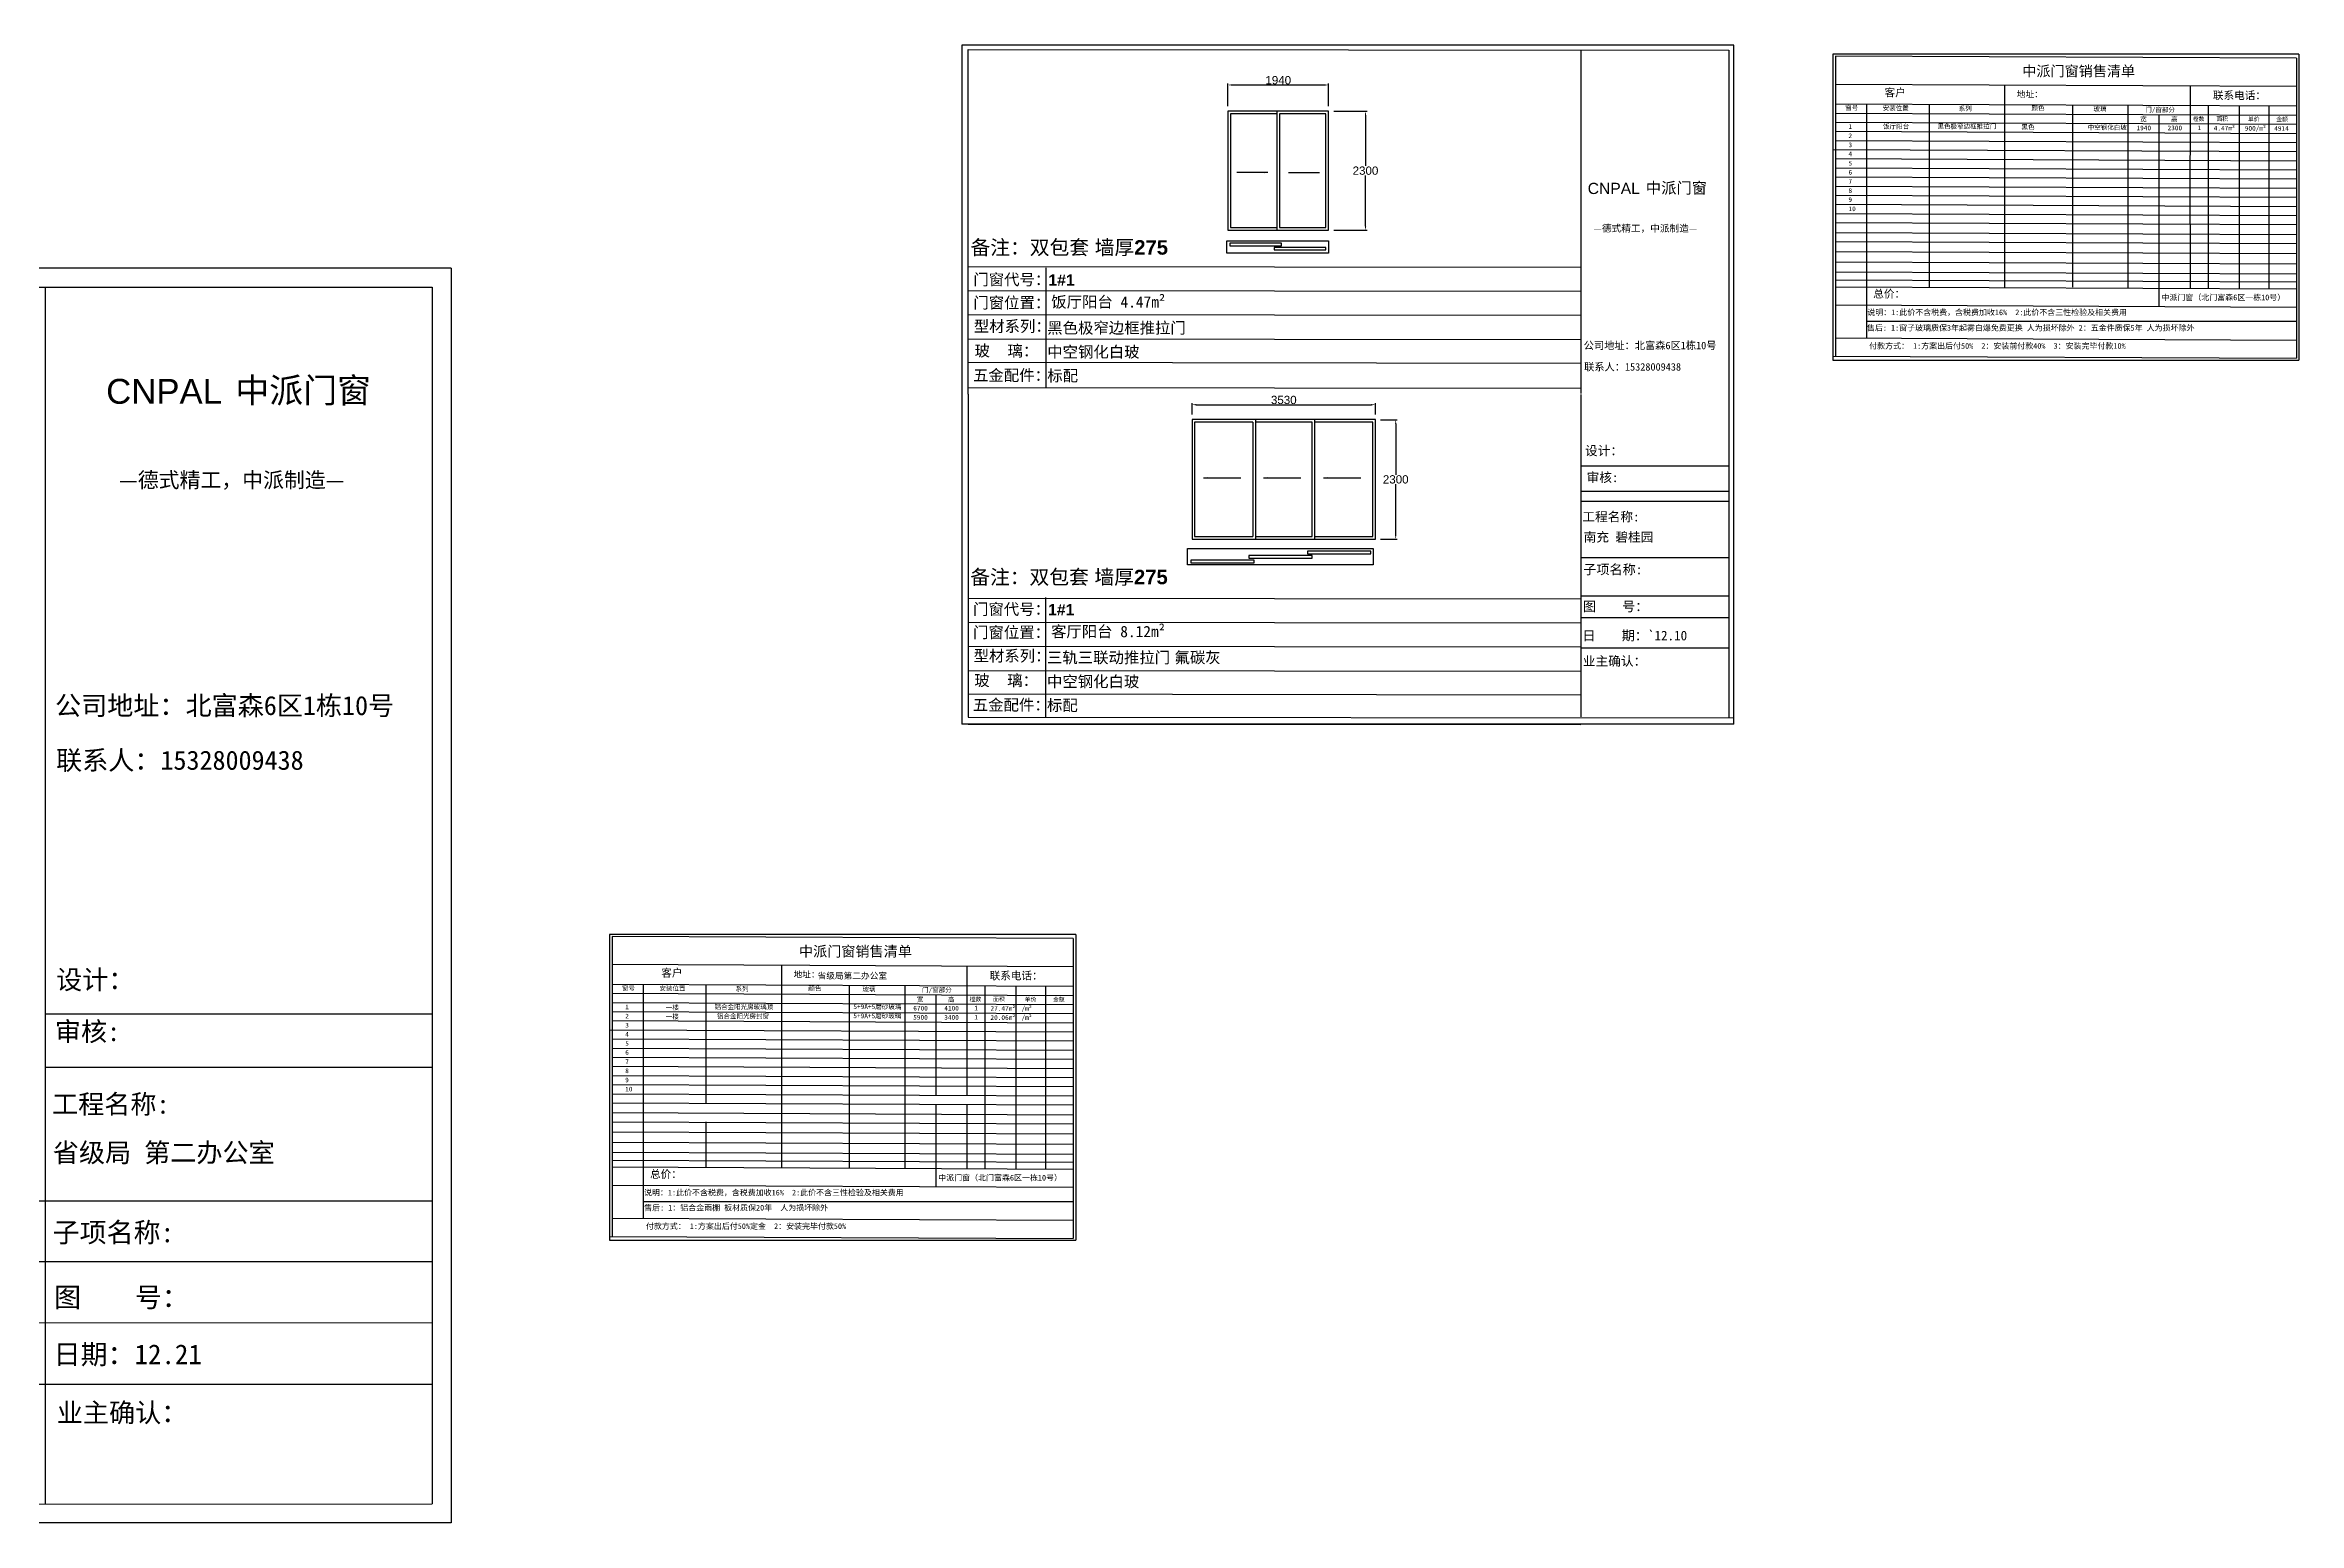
# Model space of a CAD drawing. Header units: inches. Extents: x -138455 to 599497, y -747149 to 13167.
# Drawn here: x 219054 to 262613, y -661969 to -633402 of the extents above; entities that cross this region are included whole.
import ezdxf

# ---------------------------------------------------------------- set-up
doc = ezdxf.new("R2010")
doc.units = ezdxf.units.IN
doc.header["$MEASUREMENT"] = 0
doc.header["$PDMODE"] = 35
doc.header["$PDSIZE"] = -3
doc.layers.add('0 @ 1', color=7, linetype='Continuous')
doc.styles.add('Annotative', font='arialbd.ttf')
doc.styles.add('MtXpl_', font='')
doc.styles.get("Standard").update_dxf_attribs({"font": 'arial.ttf'})
doc.styles.get('MtXpl_').set_extended_font_data('SimSun')
doc.dimstyles.get("Standard").update_dxf_attribs({"dimtxt": 80, "dimasz": 70, "dimexe": 40, "dimexo": 80, "dimgap": 0, "dimtad": 1, "dimtih": 1, "dimtoh": 1, "dimdec": 0, "dimzin": 0, "dimdsep": 46, "dimtxsty": 'Standard', "dimcen": 0.09, "dimadec": 0, "dimazin": 0, "dimtfac": 1, "dimtdec": 0, "dimtofl": 0, "dimtmove": 0, "dimatfit": 3, "dimfxl": 0, "dimtolj": 1, "dimtzin": 0, "dimarcsym": 0})

# ---------------------------------------------------------------- blocks, each defined once
blk = doc.blocks.new('*D2529')
at = {"color": 0, "lineweight": -2, "transparency": 16777216}
for p, q in [((241221, -640543), (241221, -640324)), ((241301, -640354), (244686, -640354)), ((244766, -640543), (244766, -640324))]:
    blk.add_line(p, q, dxfattribs=at)
at = {"color": 0, "transparency": 16777216}
for points in [[(241301, -640341), (241301, -640367), (241221, -640354)], [(244686, -640341), (244686, -640367), (244766, -640354)]]:
    blk.add_solid(points, dxfattribs=at)
at = {"layer": 'Defpoints', "color": 0, "transparency": 16777216}
for p in [(241221, -640643), (244766, -640354), (244766, -640643)]:
    blk.add_point(p, dxfattribs=at)
at = {"color": 0, "transparency": 16777216, "insert": (242994, -640262), "char_height": 160, "attachment_point": 5}
blk.add_mtext('\\A1;3530', dxfattribs=at)
blk = doc.blocks.new('*D2530')
at = {"color": 0, "lineweight": -2, "transparency": 16777216}
for p, q in [((244866, -640643), (245187, -640643)), ((245157, -640723), (245157, -641706)), ((245157, -642873), (245157, -641889)), ((244866, -642953), (245187, -642953))]:
    blk.add_line(p, q, dxfattribs=at)
at = {"color": 0, "transparency": 16777216}
for points in [[(245144, -640723), (245170, -640723), (245157, -640643)], [(245144, -642873), (245170, -642873), (245157, -642953)]]:
    blk.add_solid(points, dxfattribs=at)
at = {"layer": 'Defpoints', "color": 0, "transparency": 16777216}
for p in [(244766, -640643), (244766, -642953), (245157, -642953)]:
    blk.add_point(p, dxfattribs=at)
at = {"color": 0, "transparency": 16777216, "insert": (245157, -641798), "char_height": 160, "attachment_point": 5}
blk.add_mtext('\\A1;2300', dxfattribs=at)
blk = doc.blocks.new('*D2531')
at = {"color": 0, "lineweight": -2, "transparency": 16777216}
for p, q in [((241915, -634580), (241915, -634143)), ((241995, -634173), (243780, -634173)), ((243860, -634580), (243860, -634143))]:
    blk.add_line(p, q, dxfattribs=at)
at = {"color": 0, "transparency": 16777216}
for points in [[(241995, -634160), (241995, -634187), (241915, -634173)], [(243780, -634160), (243780, -634187), (243860, -634173)]]:
    blk.add_solid(points, dxfattribs=at)
at = {"layer": 'Defpoints', "color": 0, "transparency": 16777216}
for p in [(243860, -634173), (241915, -634680), (243860, -634680)]:
    blk.add_point(p, dxfattribs=at)
at = {"color": 0, "transparency": 16777216, "insert": (242887, -634082), "char_height": 160, "attachment_point": 5}
blk.add_mtext('\\A1;1940', dxfattribs=at)
blk = doc.blocks.new('*D2532')
at = {"color": 0, "lineweight": -2, "transparency": 16777216}
for p, q in [((243960, -634680), (244603, -634680)), ((244573, -634760), (244573, -635738)), ((244573, -636900), (244573, -635922)), ((243960, -636980), (244603, -636980))]:
    blk.add_line(p, q, dxfattribs=at)
at = {"color": 0, "transparency": 16777216}
for points in [[(244560, -634760), (244587, -634760), (244573, -634680)], [(244560, -636900), (244587, -636900), (244573, -636980)]]:
    blk.add_solid(points, dxfattribs=at)
at = {"layer": 'Defpoints', "color": 0, "transparency": 16777216}
for p in [(243860, -634680), (243860, -636980), (244573, -636980)]:
    blk.add_point(p, dxfattribs=at)
at = {"color": 0, "transparency": 16777216, "insert": (244573, -635830), "char_height": 160, "attachment_point": 5}
blk.add_mtext('\\A1;2300', dxfattribs=at)

msp = doc.modelspace()

# ---------------------------------------------------------------- linework, layer by layer
for p, q in [((236773.4, -633401.9), (236773.4, -640266.8)), ((251693, -633401.9), (236773.4, -633401.9)), ((236893.4, -640146.8), (236893.5, -633487)), ((236893.5, -633487), (251592.3, -633502.8)), ((248738, -633502.8), (248737.9, -640137.7)), ((251592.3, -633502.8), (251594.6, -640157.9)), ((251693, -640278.1), (251693, -633401.9)), ((253604.2, -633580.2), (253604.2, -639490.1)), ((262612.9, -633580.2), (253604.2, -633580.2)), ((262562.9, -633655.4), (253654.2, -633615.2)), ((253654.2, -633615.2), (253654.2, -639415)), ((262562.9, -633655.4), (262562.9, -639455.1)), ((262612.9, -633580.2), (262612.9, -639490.1)), ((262562.9, -634201.7), (253654.2, -634161.6)), ((256925.9, -634186.7), (256925.9, -636873.6)), ((260507.9, -634201.7), (260507.1, -636863.6)), ((253654.2, -634538.6), (262562.9, -634578.7)), ((254254.2, -634538.6), (254254.2, -636126.8)), ((255464.3, -634563.7), (255464.3, -636841)), ((258234.6, -634563.7), (258234.6, -638084.6)), ((259307.9, -634578.7), (259307.9, -638102.5)), ((260859, -634578.7), (260859, -638112.2)), ((261459, -634578.7), (261459, -636167)), ((262028.3, -634578.7), (262028.3, -638112.2)), ((242862.3, -634679.9), (242862.3, -636979.9)), ((242912.3, -634729.9), (242912.3, -636929.9)), ((253654.2, -634715.1), (262562.9, -634755.2)), ((253654.2, -634891.5), (262562.9, -634931.7)), ((253654.2, -635068), (262562.9, -635108.1)), ((259907.9, -634755.2), (259907.9, -636860.9)), ((253604.2, -635421), (262562.9, -635461.1)), ((253654.2, -635244.5), (262562.9, -635284.6)), ((253654.2, -635597.4), (262562.9, -635637.6)), ((253654.2, -635773.9), (262562.9, -635814)), ((253654.2, -635950.4), (262562.9, -635990.5)), ((253654.2, -636126.8), (262562.9, -636167)), ((253654.2, -636303.3), (262562.9, -636343.4)), ((254254.2, -636126.8), (254254.2, -639063)), ((261459, -636167), (261459, -638112.2)), ((253654.2, -636479.8), (262562.9, -636519.9)), ((253654.2, -636656.2), (262562.9, -636696.4)), ((253654.2, -636832.7), (262562.9, -636872.9)), ((253654.2, -637021.9), (262562.9, -637062.1)), ((253654.2, -637200.2), (262562.9, -637240.3)), ((255464.3, -636840.9), (255464.3, -638077)), ((256925.9, -636873.6), (256925.9, -638081.3)), ((259907.9, -636860.7), (259907.9, -638112.2)), ((260507.9, -636863.4), (260507.9, -638112.2)), ((236893.4, -637684.5), (248737.9, -637698)), ((253654.2, -637390.8), (262562.9, -637430.9)), ((253654.2, -637592.6), (262562.9, -637632.7)), ((226903.7, -637711.3), (191447.6, -637711.3)), ((191817.4, -638079.8), (226535.2, -638079.8)), ((219054.3, -638079.8), (219054.3, -661600.4)), ((226535.2, -638079.8), (226535.2, -661599.2)), ((226903.7, -637711.3), (226903.7, -661968.7)), ((238392.7, -637706), (238393.4, -640013.5)), ((253654.2, -637783.2), (262562.9, -637823.4)), ((253654.2, -637939.1), (262562.9, -637979.3)), ((253654.2, -638072.1), (262562.9, -638112.2)), ((259907.9, -638112.2), (259907.9, -638457.2)), ((236893.4, -638145.5), (248737.9, -638159.1)), ((253654.2, -638425), (262562.9, -638465.1)), ((236893.4, -638609.8), (248737.9, -638623.4)), ((254254.2, -638741.3), (262562.9, -638741.3)), ((236893.4, -639077.6), (248737.9, -639091.2)), ((253604.2, -639415), (262562.9, -639455.1)), ((253654.2, -639063), (262562.9, -639103.1)), ((236893.4, -639534.4), (248738, -639550.2)), ((253604.2, -639490.1), (262612.9, -639490.1)), ((236773.4, -640266.8), (236773.4, -646526.7)), ((236893.4, -640023.9), (248738, -640033.4)), ((236893.4, -640146.8), (236893.4, -646395.3)), ((248738, -640156.3), (248737.9, -646386.3)), ((251592.1, -640158), (251594.6, -646406.5)), ((251693, -646526.7), (251693, -640278.1)), ((244766.5, -640642.7), (241221.5, -640642.7)), ((241221.5, -640642.7), (241221.5, -642952.7)), ((241271.5, -640692.7), (241271.5, -642902.7)), ((242394.8, -640692.7), (241271.5, -640692.7)), ((242394.8, -640692.7), (242394.8, -642902.7)), ((242444.8, -640642.7), (242444.8, -642952.7)), ((243543.1, -640692.7), (242444.8, -640692.7)), ((243543.1, -642902.7), (243543.1, -640692.7)), ((243593.1, -642952.7), (243593.1, -640642.7)), ((244716.5, -640692.7), (243593.1, -640692.7)), ((244716.5, -642902.7), (244716.5, -640692.7)), ((244766.5, -642952.7), (244766.5, -640642.7)), ((248738, -641536.1), (251592.3, -641536.1)), ((248737.9, -642023.9), (251592.2, -642023.9)), ((248737.9, -642217.2), (251594, -642216.4)), ((241271.5, -642902.7), (242394.8, -642902.7)), ((242444.8, -642902.7), (243543.1, -642902.7)), ((243593.1, -642902.7), (244716.5, -642902.7)), ((241221.5, -642952.7), (244766.5, -642952.7)), ((248737.9, -643306.6), (251594.1, -643305.8)), ((236893.4, -644095.6), (248737.9, -644109.1)), ((238387.6, -644077.4), (238388.2, -646385)), ((248737.9, -644048.4), (251594.2, -644047.6)), ((236893.4, -644556.7), (248737.9, -644570.2)), ((248737.9, -644465.4), (251594.4, -644464.6)), ((236893.4, -645021), (248737.9, -645034.5)), ((248737.9, -645054.2), (251594.5, -645053.4)), ((236893.4, -645488.8), (248737.9, -645502.3)), ((236893.4, -645945.5), (248738, -645961.4)), ((236893.4, -646395.3), (251693, -646406.6)), ((251693, -646526.7), (236773.4, -646526.7)), ((236893.4, -646526.7), (248738, -646536.2)), ((229963.4, -650595.6), (229963.4, -656505.6)), ((238972.1, -650595.6), (229963.4, -650595.6)), ((238922.1, -650670.8), (230013.4, -650630.7)), ((230013.4, -650630.7), (230013.4, -656430.4)), ((238922.1, -650670.8), (238922.1, -656470.5)), ((238972.1, -650595.6), (238972.1, -656505.6)), ((238922.1, -651217.1), (230013.4, -651177)), ((230013.4, -651554), (238922.1, -651594.1)), ((230613.4, -651554), (230613.4, -653142.2)), ((231823.4, -651579.2), (231823.4, -653856.4)), ((233285.1, -651202.2), (233285.1, -653889)), ((234593.8, -651579.2), (234593.8, -655100.1)), ((235667.1, -651594.1), (235667.1, -655117.9)), ((236867.1, -651217.1), (236867.1, -653702.4)), ((237218.2, -651594.1), (237218.2, -655127.6)), ((237818.2, -651594.1), (237818.2, -653182.4)), ((238387.5, -651594.1), (238387.5, -655127.6)), ((230013.4, -651730.5), (238922.1, -651770.6)), ((230013.4, -651907), (238922.1, -651947.1)), ((236267.1, -651770.6), (236267.1, -653699.6)), ((219054.3, -652125.6), (226535.2, -652125.6)), ((229963.4, -652436.4), (238922.1, -652476.5)), ((230013.4, -652083.4), (238922.1, -652123.6)), ((230013.4, -652259.9), (238922.1, -652300)), ((230013.4, -652612.8), (238922.1, -652653)), ((230013.4, -652789.3), (238922.1, -652829.4)), ((219054.3, -653161.6), (226535.2, -653161.6)), ((230013.4, -652965.8), (238922.1, -653005.9)), ((230013.4, -653142.2), (238922.1, -653182.4)), ((230013.4, -653318.7), (238922.1, -653358.9)), ((230613.4, -653142.2), (230613.4, -656078.4)), ((237818.2, -653182.4), (237818.2, -655127.6)), ((230013.4, -653495.2), (238922.1, -653535.3)), ((230013.4, -653671.7), (238922.1, -653711.8)), ((230013.4, -653848.1), (238922.1, -653888.3)), ((230013.4, -654037.3), (238922.1, -654077.5)), ((230013.4, -654215.6), (238922.1, -654255.7)), ((231823.4, -654213.8), (231823.4, -655092.4)), ((233285.1, -653889), (233285.1, -655096.7)), ((236267.1, -653876.1), (236267.1, -655127.6)), ((236867.1, -653878.9), (236867.1, -655127.6)), ((230013.4, -654406.2), (238922.1, -654446.4)), ((230013.4, -654608), (238922.1, -654648.1)), ((230013.4, -654798.7), (238922.1, -654838.8)), ((230013.4, -654954.5), (238922.1, -654994.7)), ((230013.4, -655087.5), (238922.1, -655127.6)), ((230013.4, -655440.4), (238922.1, -655480.5)), ((236267.1, -655127.6), (236267.1, -655472.6)), ((191813.6, -655742.9), (226535.2, -655742.9)), ((230613.4, -655756.7), (238922.1, -655756.7)), ((230013.4, -656078.4), (238922.1, -656118.5)), ((229963.4, -656430.4), (238922.1, -656470.5)), ((229963.4, -656505.6), (238972.1, -656505.6)), ((191814.4, -656923.2), (226535.2, -656915.3)), ((191815.1, -658104), (226535.2, -658095.9)), ((191815.9, -659285.4), (226535.2, -659285.4)), ((191817.4, -661619.8), (226535.2, -661599.2)), ((226903.7, -661968.7), (191447.6, -661968.7))]:
    msp.add_line(p, q)
for points in [[(241914.8, -636979.9), (243859.8, -636979.9), (243859.8, -634679.9), (241914.8, -634679.9)], [(241892.2, -637185.1), (243860, -637185.1), (243860, -637421.4), (241892.2, -637421.4)], [(241949.3, -637283.4), (242946.8, -637283.4), (242946.8, -637233.4), (241949.3, -637233.4)], [(242807.9, -637363), (243805.4, -637363), (243805.4, -637313), (242807.9, -637313)], [(241132.1, -643136.3), (244721.6, -643136.3), (244721.6, -643451.9), (241132.1, -643451.9)], [(241198.8, -643407.9), (242422.1, -643407.9), (242422.1, -643357.9), (241198.8, -643357.9)], [(242316.3, -643319.1), (243539.7, -643319.1), (243539.7, -643269.1), (242316.3, -643269.1)], [(243450.7, -643233.5), (244674, -643233.5), (244674, -643183.5), (243450.7, -643183.5)]]:
    msp.add_lwpolyline(points, close=True)
for points in [[(242862.3, -634729.9), (241964.8, -634729.9), (241964.8, -636929.9), (242862.3, -636929.9)], [(242912.3, -636929.9), (243809.8, -636929.9), (243809.8, -634729.9), (242912.3, -634729.9)]]:
    msp.add_lwpolyline(points)

# ---------------------------------------------------------------- texts
for height, p in [(216.53, (248867.4, -636281.1)), (480.71, (220234.8, -640335.4))]:
    msp.add_text('CNPAL', height=height).set_placement(p)
at = {"style": 'MtXpl_'}
for s, height, p in [('中派门窗', 216.53, (249991.7, -636272.2)), ('—德式精工，中派制造—', 133.246, (248980.7, -637011)), ('公司地址：北富森6区1栋10号', 144.756, (248790.5, -639280.8)), ('中派门窗', 480.71, (222730.8, -640315.6)), ('联系人：15328009438', 144.756, (248798.4, -639694.6)), ('设计：', 179.89, (248814.9, -641332.2)), ('—德式精工，中派制造—', 295.823, (220486.2, -641955.9)), ('审核:', 179.89, (248845.9, -641848.9)), ('工程名称:', 179.89, (248763.4, -642609.2)), ('南充 碧桂园', 179.89, (248788.8, -643001.3)), ('子项名称:', 185.89, (248782.1, -643630.8)), ('图    号：', 185.89, (248773.1, -644345.2)), ('日    期：`12.10', 185.894, (248764.7, -644908.6)), ('业主确认：', 179.89, (248772.6, -645398.8)), ('公司地址：北富森6区1栋10号', 369.779, (219246.7, -646353.3)), ('联系人：15328009438', 369.779, (219266.8, -647410.4)), ('设计：', 369.78, (219267.4, -651652.3)), ('审核:', 369.78, (219243.8, -652655)), ('工程名称:', 369.78, (219189.8, -654058.5)), ('省级局 第二办公室', 369.78, (219204.7, -654995.1)), ('子项名称:', 382.11, (219201.5, -656544.2)), ('图    号：', 382.11, (219229, -657797.4)), ('日期：12.21', 382.11, (219219.9, -658900.3)), ('业主确认：', 369.78, (219281.6, -660022))]:
    msp.add_text(s, height=height, dxfattribs=at).set_placement(p)
at = {"layer": '0 @ 1', "style": 'Annotative'}
for s, height, p in [('门窗代号：', 218.13, (236993.7, -638043.4)), ('1#1', 218.13, (238444.4, -638053.8)), ('门窗位置：', 218.13, (236993.7, -638491.9)), ('型材系列：', 218.13, (237002.9, -638945)), ('黑色极窄边框推拉门', 218.13, (238422.1, -638977.7)), ('玻    璃：', 218.13, (237018.1, -639420)), ('中空钢化白玻', 218.13, (238422.2, -639441.8)), ('五金配件：', 218.13, (236988.3, -639893.3)), ('标配', 218.13, (238422.4, -639901)), ('门窗代号：', 218.13, (236988.6, -644414.8)), ('1#1', 218.13, (238439.3, -644425.2)), ('门窗位置：', 218.13, (236988.6, -644863.3)), ('型材系列：', 218.13, (236997.7, -645316.4)), ('三轨三联动推拉门 氟碳灰 ', 218.134, (238416.9, -645349.1)), ('玻    璃：', 218.13, (237012.9, -645791.4)), ('中空钢化白玻', 218.13, (238417.1, -645813.2)), ('五金配件：', 218.13, (236983.2, -646264.7)), ('标配', 218.13, (238417.3, -646272.4)), ('省级局第二办公室', 120, (233982.9, -651451.6))]:
    msp.add_text(s, height=height, dxfattribs=at).set_placement(p)
at = {"layer": '0 @ 1', "attachment_point": 1, "style": 'Annotative'}
for s, width, insert, char_height in [('{\\fSimSun|b1|i0|c134|p2;中派门窗销售清单}', 2802.276, (257265.4, -633804.6), 200), ('{\\fSimSun|b1|i0|c134|p2;窗号}', 485.592, (253842.9, -634571.2), 90), ('{\\fSimSun|b1|i0|c134|p2;安装位置}', 706.927, (254567.7, -634573.7), 90), ('{\\fSimSun|b1|i0|c134|p2;客户}', 485.592, (254605.6, -634244.7), 150), ('{\\fSimSun|b1|i0|c134|p2;系列}', 485.592, (256037.8, -634583.8), 90), ('{\\fSimSun|b1|i0|c134|p2;地址：}', 3483.473, (257160.2, -634291.4), 120), ('{\\fSimSun|b1|i0|c134|p2;颜色}', 485.592, (257444, -634572.5), 90), ('{\\fSimSun|b1|i0|c134|p2;玻璃}', 485.592, (258642.9, -634591.5), 90), ('{\\fSimSun|b1|i0|c134|p2;门/窗部分}', 603.897, (259643.3, -634606.2), 90), ('{\\fSimSun|b1|i0|c134|p2;联系电话：}', 1409.924, (260951.4, -634299.7), 150), ('{\\fSimSun|b1|i0|c134|p2;1}', 485.592, (253907.3, -634933.5), 90), ('{\\fSimSun|b1|i0|c134|p2;饭厅阳台}', 9006.576, (254578.2, -634929.2), 90), ('{\\fSimSun|b1|i0|c134|p2;黑色极窄边框推拉门}', 9006.576, (255627.8, -634927.7), 90), ('{\\fSimSun|b1|i0|c134|p2;黑色}', 9006.576, (257249.9, -634941.2), 90), ('{\\fSimSun|b1|i0|c134|p2;中空钢化白玻}', 9006.576, (258531.5, -634947.4), 90), ('{\\fSimSun|b1|i0|c134|p2;1940}', 9006.576, (259473.9, -634958.3), 90), ('{\\fSimSun|b1|i0|c134|p2;宽 }', 603.897, (259544.4, -634788.2), 90), ('{\\fSimSun|b1|i0|c134|p2;2300 }', 9006.576, (260073.9, -634958.3), 90), ('{\\fSimSun|b1|i0|c134|p2;高 }', 603.897, (260144.4, -634788.2), 90), ('{\\fSimSun|b1|i0|c134|p2;樘数}', 603.897, (260563.3, -634788.4), 80), ('{\\fSimSun|b1|i0|c134|p2;1 }', 9006.576, (260653.8, -634955.2), 90), ('{\\fSimSun|b1|i0|c134|p2;4.47m²}', 9006.576, (260966.6, -634962.6), 90), ('{\\fSimSun|b1|i0|c134|p2;面积}', 603.897, (261017.7, -634788.4), 80), ('{\\fSimSun|b1|i0|c134|p2;900/m²}', 9006.576, (261566.6, -634965.3), 90), ('{\\fSimSun|b1|i0|c134|p2;单价}', 603.897, (261628.7, -634792.2), 80), ('{\\fSimSun|b1|i0|c134|p2;4914}', 9006.576, (262135.9, -634967.8), 90), ('{\\fSimSun|b1|i0|c134|p2;金额}', 603.897, (262175.6, -634793.6), 80), ('{\\fSimSun|b1|i0|c134|p2;4}', 485.592, (253907.3, -635462.9), 90), ('{\\fSimSun|b1|i0|c134|p2;3}', 485.592, (253907.3, -635286.4), 90), ('{\\fSimSun|b1|i0|c134|p2;2}', 485.592, (253907.3, -635109.9), 90), ('{\\fSimSun|b1|i0|c134|p2;5}', 485.592, (253907.3, -635639.4), 90), ('{\\fSimSun|b1|i0|c134|p2;6}', 485.592, (253907.3, -635815.8), 90), ('{\\fSimSun|b1|i0|c134|p2;9}', 485.592, (253906.2, -636345.2), 90), ('{\\fSimSun|b1|i0|c134|p2;8}', 485.592, (253906.8, -636168.8), 90), ('{\\fSimSun|b1|i0|c134|p2;7}', 485.592, (253907.3, -635992.3), 90), ('{\\fSimSun|b1|i0|c134|p2;10}', 485.592, (253907.3, -636521.7), 90), ('{\\fSimSun|b1|i0|c134|p2;备注：双包套} {\\fSimSun|b1|i0|c134|p2;墙厚}275', 6672.173, (236939.7, -637173.1), 280), ('{\\fSimSun|b1|i0|c134|p2;总价：}', 4715.707, (254387, -638135.9), 150), ('{\\fSimSun|b1|i0|c134|p2;饭厅阳台 4.47m²}', 4396.385, (238500.3, -638257.3), 218.134), ('{\\fSimSun|b1|i0|c134|p2;说明：1:此价不含税费，含税费加收16%  2:此价不含三性检验及相关费用}', 6113.097, (254270.5, -638512.7), 110), ('{\\fSimSun|b1|i0|c134|p2;中派门窗（北门富森6区一栋10号）}', 2734.804, (259956.6, -638225), 110), ('{\\fSimSun|b1|i0|c134|p2;售后: 1:窗子玻璃质保3年起雾自爆免费更换 人为损坏除外 2：五金件质保5年 人为损坏除外  }', 6510.182, (254264.8, -638812.9), 110), ('{\\fSimSun|b1|i0|c134|p2;付款方式： 1:方案出后付50%  2：安装前付款40%  3：安装完毕付款10%}', 7146.186, (254307.1, -639162.2), 110), ('{\\fSimSun|b1|i0|c134|p2;备注：双包套} {\\fSimSun|b1|i0|c134|p2;墙厚}275', 6672.173, (236934.6, -643544.5), 280), ('{\\fSimSun|b1|i0|c134|p2;客厅阳台 8.12m²}', 4396.385, (238495.2, -644628.7), 218.134), ('{\\fSimSun|b1|i0|c134|p2;中派门窗销售清单}', 2802.276, (233624.6, -650820), 200), ('{\\fSimSun|b1|i0|c134|p2;窗号}', 485.592, (230202.1, -651586.6), 90), ('{\\fSimSun|b1|i0|c134|p2;安装位置}', 706.927, (230926.9, -651589.1), 90), ('{\\fSimSun|b1|i0|c134|p2;客户}', 485.592, (230964.8, -651260.1), 150), ('{\\fSimSun|b1|i0|c134|p2;系列}', 485.592, (232397, -651599.2), 90), ('{\\fSimSun|b1|i0|c134|p2;地址：}', 3483.473, (233519.4, -651306.8), 120), ('{\\fSimSun|b1|i0|c134|p2;颜色}', 485.592, (233803.2, -651587.9), 90), ('{\\fSimSun|b1|i0|c134|p2;玻璃}', 485.592, (234851.5, -651606.9), 90), ('{\\fSimSun|b1|i0|c134|p2;门/窗部分}', 603.897, (236002.5, -651621.6), 90), ('{\\fSimSun|b1|i0|c134|p2;联系电话：}', 1409.924, (237310.6, -651315.1), 150), ('{\\fSimSun|b1|i0|c134|p2;1}', 485.592, (230266.5, -651948.9), 90), ('{\\fSimSun|b1|i0|c134|p2;一楼}', 9006.576, (231051.5, -651959.6), 90), ('{\\fSimSun|b1|i0|c134|p2;铝合金阳光房玻璃顶}', 9006.576, (231992, -651948.7), 90), ('{\\fSimSun|b1|i0|c134|p2;5+9A+5磨砂玻璃}', 9006.576, (234676.2, -651945.6), 90), ('{\\fSimSun|b1|i0|c134|p2;6700}', 9006.576, (235833.1, -651973.7), 90), ('{\\fSimSun|b1|i0|c134|p2;宽 }', 603.897, (235903.6, -651803.7), 90), ('{\\fSimSun|b1|i0|c134|p2;4100}', 9006.576, (236433.1, -651973.7), 90), ('{\\fSimSun|b1|i0|c134|p2;高 }', 603.897, (236503.6, -651803.7), 90), ('{\\fSimSun|b1|i0|c134|p2;樘数}', 603.897, (236922.5, -651803.9), 80), ('{\\fSimSun|b1|i0|c134|p2;1 }', 9006.576, (237013, -651970.6), 90), ('{\\fSimSun|b1|i0|c134|p2;27.47m²}', 9006.576, (237325.8, -651978), 90), ('{\\fSimSun|b1|i0|c134|p2;面积}', 603.897, (237376.9, -651803.9), 80), ('{\\fSimSun|b1|i0|c134|p2;/m²}', 9006.576, (237925.8, -651978), 90), ('{\\fSimSun|b1|i0|c134|p2;单价}', 603.897, (237987.9, -651807.6), 80), ('{\\fSimSun|b1|i0|c134|p2;金额}', 603.897, (238534.8, -651809), 80), ('{\\fSimSun|b1|i0|c134|p2;4}', 485.592, (230266.5, -652478.3), 90), ('{\\fSimSun|b1|i0|c134|p2;3}', 485.592, (230266.5, -652301.8), 90), ('{\\fSimSun|b1|i0|c134|p2;2}', 485.592, (230266.5, -652125.4), 90), ('{\\fSimSun|b1|i0|c134|p2;一楼}', 9006.576, (231050.7, -652136.1), 90), ('{\\fSimSun|b1|i0|c134|p2;铝合金阳光房封窗}', 9006.576, (232039.2, -652128.4), 90), ('{\\fSimSun|b1|i0|c134|p2;5+9A+5磨砂玻璃}', 9006.576, (234675.4, -652122.1), 90), ('{\\fSimSun|b1|i0|c134|p2;5900}', 9006.576, (235832.3, -652150.2), 90), ('{\\fSimSun|b1|i0|c134|p2;3400}', 9006.576, (236432.3, -652150.2), 90), ('{\\fSimSun|b1|i0|c134|p2;1 }', 9006.576, (237012.2, -652147.1), 90), ('{\\fSimSun|b1|i0|c134|p2;20.06m²}', 9006.576, (237325, -652154.4), 90), ('{\\fSimSun|b1|i0|c134|p2;/m²}', 9006.576, (237925, -652154.4), 90), ('{\\fSimSun|b1|i0|c134|p2;5}', 485.592, (230266.5, -652654.8), 90), ('{\\fSimSun|b1|i0|c134|p2;6}', 485.592, (230266.5, -652831.2), 90), ('{\\fSimSun|b1|i0|c134|p2;9}', 485.592, (230265.4, -653360.6), 90), ('{\\fSimSun|b1|i0|c134|p2;8}', 485.592, (230266, -653184.2), 90), ('{\\fSimSun|b1|i0|c134|p2;7}', 485.592, (230266.5, -653007.7), 90), ('{\\fSimSun|b1|i0|c134|p2;10}', 485.592, (230266.5, -653537.1), 90), ('{\\fSimSun|b1|i0|c134|p2;说明：1:此价不含税费，含税费加收16%  2:此价不含三性检验及相关费用}', 6113.097, (230629.7, -655528.1), 110), ('{\\fSimSun|b1|i0|c134|p2;总价：}', 4715.707, (230746.2, -655151.3), 150), ('{\\fSimSun|b1|i0|c134|p2;中派门窗（北门富森6区一栋10号）}', 2734.804, (236315.8, -655240.4), 110), ('{\\fSimSun|b1|i0|c134|p2;售后: 1：铝合金雨棚 板材质保20年  人为损坏除外  }', 6510.182, (230632.4, -655820.3), 110), ('{\\fSimSun|b1|i0|c134|p2;付款方式： 1:方案出后付50%定金  2：安装完毕付款50%}', 7146.186, (230666.3, -656177.6), 110)]:
    msp.add_mtext_dynamic_manual_height_columns(s, width=width, gutter_width=903.5, heights=[0], dxfattribs=dict(at, insert=insert, char_height=char_height))

# ---------------------------------------------------------------- dimensions: what is measured, and where the dimension line sits
for base, p1, p2, text, picture, middle in [((243859.8, -634173.3), (241914.8, -634679.9), (243859.8, -634679.9), '1940', '*D2531', (242887.3, -634081.6)), ((244766.5, -640354.1), (241221.5, -640642.7), (244766.5, -640642.7), '3530', '*D2529', (242994, -640262.3))]:
    dim = msp.add_linear_dim(base=base, p1=p1, p2=p2, text=text, dimstyle='Standard', override={"dimtxt": 160, "dimasz": 80, "dimexe": 30, "dimexo": 100, "dimgap": 10, "dimfxl": 100})
    dim.commit()
    dim.dimension.update_dxf_attribs({"geometry": picture, "text_midpoint": middle})
dim = msp.add_linear_dim(base=(244573.5, -636979.9), p1=(243859.8, -634679.9), p2=(243859.8, -636979.9), angle=90, dimstyle='Standard', override={"dimtxt": 160, "dimasz": 80, "dimexe": 30, "dimexo": 100, "dimgap": 10, "dimfxl": 100})
dim.commit()
dim.dimension.update_dxf_attribs({"geometry": '*D2532', "text_midpoint": (244573.5, -635829.9)})
dim = msp.add_linear_dim(base=(245157, -642952.7), p1=(244766.5, -640642.7), p2=(244766.5, -642952.7), angle=90, text='2300', dimstyle='Standard', override={"dimtxt": 160, "dimasz": 80, "dimexe": 30, "dimexo": 100, "dimgap": 10, "dimfxl": 100})
dim.commit()
dim.dimension.update_dxf_attribs({"geometry": '*D2530', "text_midpoint": (245157, -641797.7)})

# ---------------------------------------------------------------- leaders
for points in [[(242688.6, -635866.2), (242088.2, -635866.2)], [(243086, -635866.2), (243686.4, -635866.2)], [(241441.9, -641766.5), (242162.4, -641766.5)], [(242602.7, -641766.5), (243323.2, -641766.5)], [(243763.6, -641766.5), (244484.1, -641766.5)]]:
    msp.add_leader(points, dimstyle='Standard', override={"dimtxt": 160, "dimasz": 80, "dimexe": 30, "dimexo": 100, "dimgap": 10, "dimtad": 0, "dimfxl": 100})

doc.saveas('drawing.dxf')
